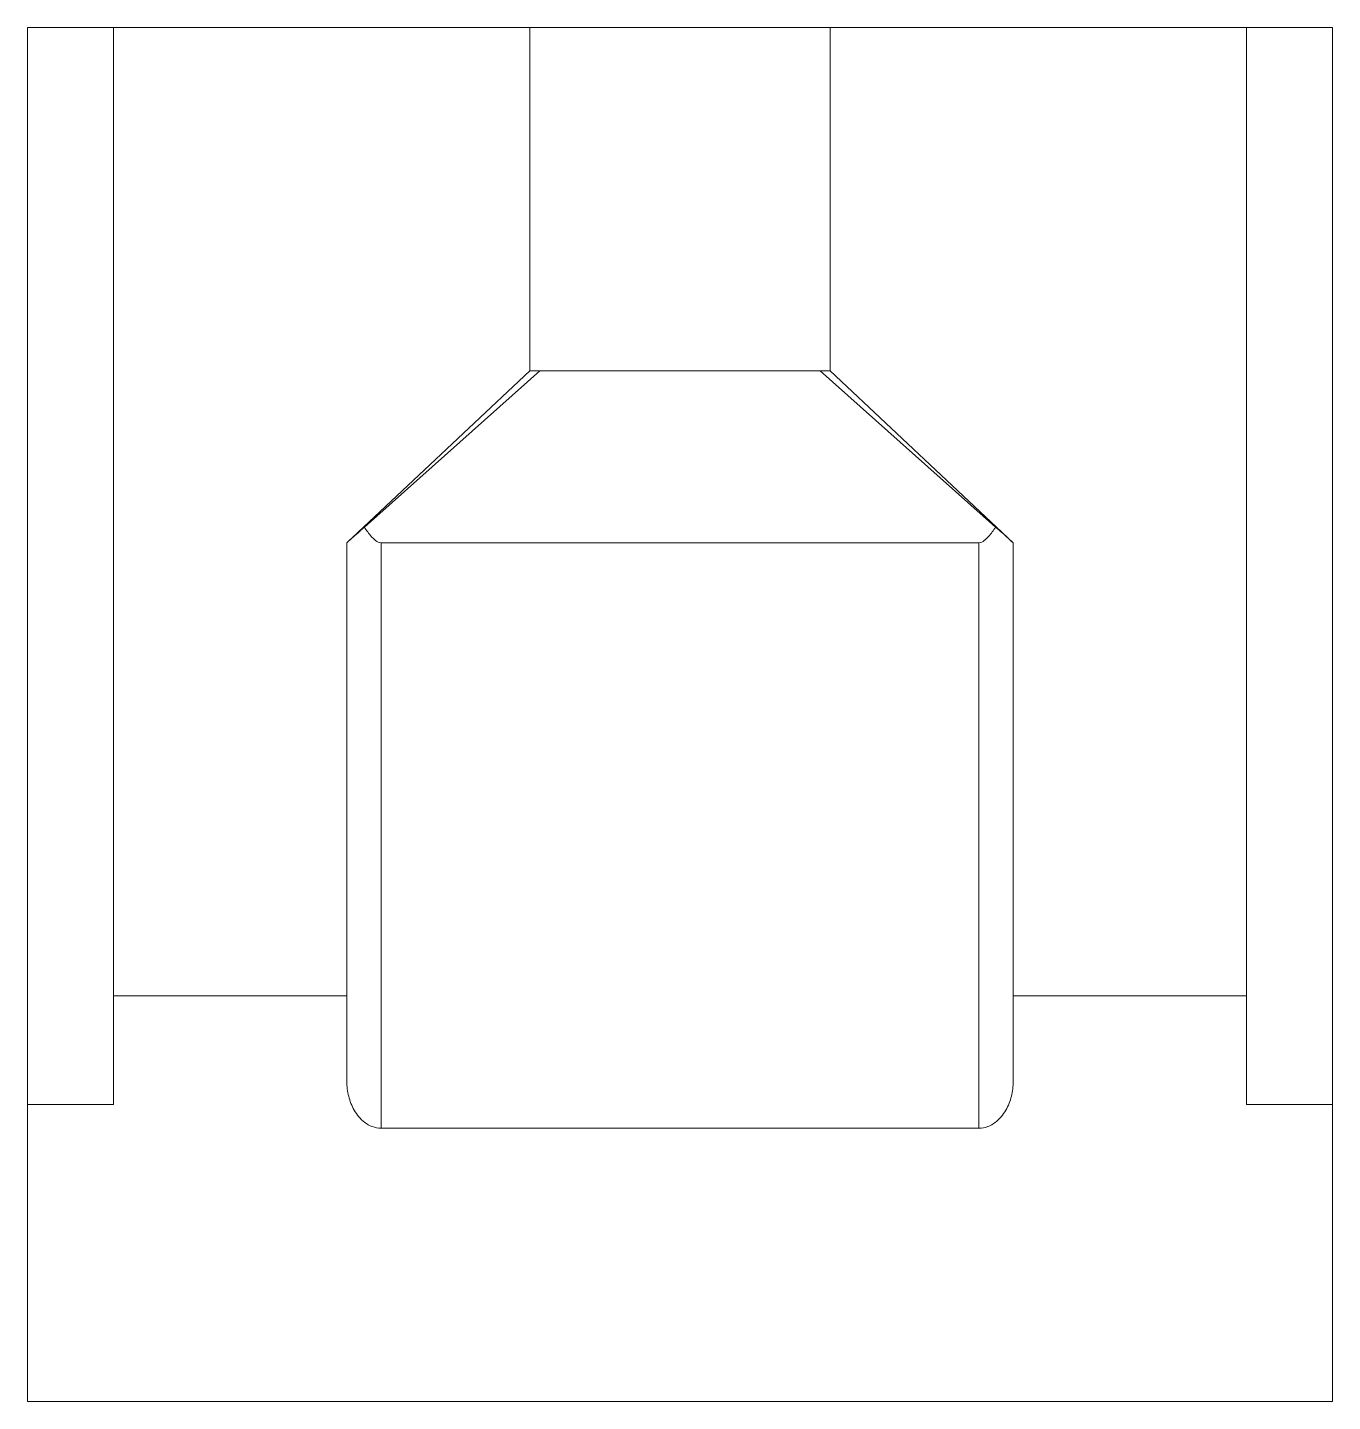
# Model space of a CAD drawing. Header units: inches. Extents: x -0.95 to 0.95, y -2 to 0.
import ezdxf

# ---------------------------------------------------------------- set-up
doc = ezdxf.new("R2010")
doc.units = ezdxf.units.IN
doc.header["$MEASUREMENT"] = 0

msp = doc.modelspace()

# ---------------------------------------------------------------- linework, layer by layer
at = {"color": 7, "linetype": 'Continuous', "lineweight": 15}
for p, q in [((0.95, 0), (-0.95, 0)), ((-0.95, -2), (-0.95, 0)), ((-0.825, -1.5679), (-0.825, 0)), ((-0.2188, 0), (-0.2188, -0.5)), ((0.2188, -0.5), (0.2188, 0)), ((0.825, -1.5679), (0.825, 0)), ((0.95, -2), (0.95, 0)), ((-0.2188, -0.5), (-0.485, -0.75)), ((-0.2039, -0.5), (-0.4595, -0.7273)), ((-0.2039, -0.5), (0.2188, -0.5)), ((0.2039, -0.5), (0.4595, -0.7273)), ((0.2188, -0.5), (0.485, -0.75)), ((-0.485, -0.75), (-0.485, -1.5344)), ((-0.435, -0.75), (0.435, -0.75)), ((-0.435, -0.75), (-0.435, -1.6023)), ((0.435, -1.6023), (0.435, -0.75)), ((0.485, -0.75), (0.485, -1.5344)), ((-0.825, -1.4097), (-0.485, -1.4097)), ((0.485, -1.4097), (0.825, -1.4097)), ((-0.95, -1.5679), (-0.825, -1.5679)), ((0.95, -1.5679), (0.825, -1.5679)), ((-0.435, -1.6023), (0.435, -1.6023)), ((-0.95, -2), (0.95, -2))]:
    msp.add_line(p, q, dxfattribs=at)
msp.add_open_spline([(-0.2188, -0.5), (-0.2188, -0.5), (-0.2137, -0.5), (-0.2039, -0.5)], degree=3, dxfattribs=at)
for points, knots in [([(-0.485, -0.75), (-0.485, -0.75), (-0.482, -0.7472), (-0.4725, -0.7388), (-0.4663, -0.7333), (-0.4595, -0.7273)], [0, 0, 0, 0, 0.5, 0.5, 1, 1, 1, 1]), ([(-0.4595, -0.7273), (-0.4564, -0.732), (-0.4532, -0.7366), (-0.4475, -0.743), (-0.4455, -0.745), (-0.4407, -0.7485), (-0.438, -0.75), (-0.435, -0.75)], [0, 0, 0, 0, 0.5, 0.5, 0.75, 0.75, 1, 1, 1, 1]), ([(0.435, -0.75), (0.438, -0.75), (0.4407, -0.7486), (0.4454, -0.7451), (0.4474, -0.743), (0.4531, -0.7366), (0.4564, -0.732), (0.4595, -0.7273)], [0, 0, 0, 0, 0.25, 0.25, 0.5, 0.5, 1, 1, 1, 1]), ([(0.4595, -0.7273), (0.4629, -0.7303), (0.4661, -0.7331), (0.4721, -0.7384), (0.4748, -0.7408), (0.4819, -0.7472), (0.485, -0.75), (0.485, -0.75)], [0, 0, 0, 0, 0.25, 0.25, 0.5, 0.5, 1, 1, 1, 1]), ([(-0.435, -1.6023), (-0.4441, -1.6023), (-0.4525, -1.5987), (-0.4656, -1.5888), (-0.4705, -1.5825), (-0.478, -1.5696), (-0.4806, -1.5627), (-0.4841, -1.5486), (-0.485, -1.5416), (-0.485, -1.5344)], [0, 0, 0, 0, 0.25, 0.25, 0.5, 0.5, 0.75, 0.75, 1, 1, 1, 1]), ([(0.485, -1.5344), (0.485, -1.5416), (0.4841, -1.5486), (0.4807, -1.5625), (0.478, -1.5695), (0.4705, -1.5825), (0.4656, -1.5887), (0.4558, -1.5962), (0.4521, -1.5984), (0.444, -1.6014), (0.4395, -1.6023), (0.435, -1.6023)], [0, 0, 0, 0, 0.25, 0.25, 0.5, 0.5, 0.75, 0.75, 0.875, 0.875, 1, 1, 1, 1])]:
    msp.add_open_spline(points, degree=3, knots=knots, dxfattribs=at)

doc.saveas('drawing.dxf')
